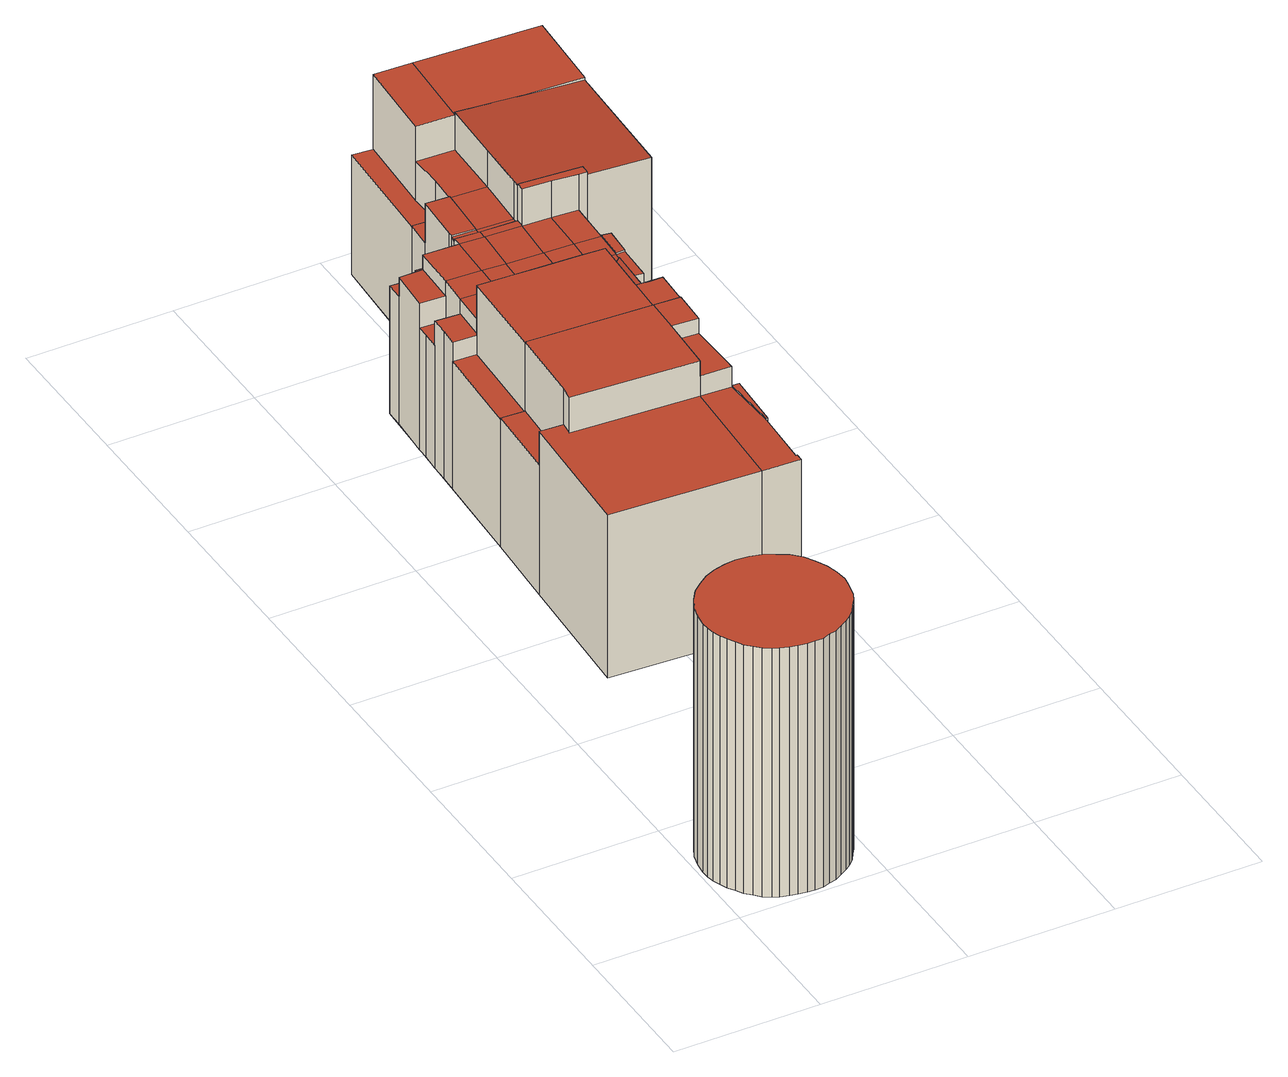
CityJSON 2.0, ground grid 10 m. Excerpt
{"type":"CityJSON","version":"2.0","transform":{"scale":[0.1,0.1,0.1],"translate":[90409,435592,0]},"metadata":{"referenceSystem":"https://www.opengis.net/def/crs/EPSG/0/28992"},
"CityObjects":{
"building1":{"type":"Building","attributes":{"TerrainHeight":2.58,"bron_tex":"UltraCAM-X 10cm juni 2008","voll_tex":"complete","bron_geo":"Lidar 15-30 punten - nov. 2008","status":"1"},"geometry":[{"type":"MultiSurface","lod":"2","boundaries":[[[0,1,2,3,4,5,6,7,8,9,10,11,12,13,14,15,16,17,18,19,20,21,22,23,24,25,26,27,28,29,30,31,32,33,34,35,36,37,38,39,40,41,42,43,44]],[[45,46,47,48,49,50,51,52,53,54,55,56,57,58,59,60,61,62,63,64,65,66,67,68,69,70,71,72,73,74,75,76,77,78,79,80,81,82,83,84,85,86,87,88,89]],[[0,44,46,45]],[[44,43,47,46]],[[43,42,48,47]],[[42,41,49,48]],[[41,40,50,49]],[[40,39,51,50]],[[39,38,52,51]],[[38,37,53,52]],[[37,36,54,53]],[[36,35,55,54]],[[35,34,56,55]],[[34,33,57,56]],[[33,32,58,57]],[[32,31,59,58]],[[31,30,60,59]],[[30,29,61,60]],[[29,28,62,61]],[[28,27,63,62]],[[27,26,64,63]],[[26,25,65,64]],[[25,24,66,65]],[[24,23,67,66]],[[23,22,68,67]],[[22,21,69,68]],[[21,20,70,69]],[[20,19,71,70]],[[19,18,72,71]],[[18,17,73,72]],[[17,16,74,73]],[[16,15,75,74]],[[15,14,76,75]],[[14,13,77,76]],[[13,12,78,77]],[[12,11,79,78]],[[11,10,80,79]],[[10,9,81,80]],[[9,8,82,81]],[[8,7,83,82]],[[7,6,84,83]],[[6,5,85,84]],[[5,4,86,85]],[[4,3,87,86]],[[3,2,88,87]],[[2,1,89,88]],[[1,0,45,89]]],"semantics":{"surfaces":[{"type":"RoofSurface"},{"type":"GroundSurface"},{"type":"WallSurface"}],"values":[0,1,2,2,2,2,2,2,2,2,2,2,2,2,2,2,2,2,2,2,2,2,2,2,2,2,2,2,2,2,2,2,2,2,2,2,2,2,2,2,2,2,2,2,2,2,2]}}]},
"building2":{"type":"Building","attributes":{"TerrainHeight":2.22,"bron_tex":"UltraCAM-X 10cm juni 2008","voll_tex":"complete","bron_geo":"Lidar 15-30 punten - nov. 2008","status":"1"},"geometry":[{"type":"MultiSurface","lod":"2","boundaries":[[[90,91,92,93,94,95]],[[96,97,98,99]],[[100,101,102,103,104,105]],[[106,107,108,109,110,111,112]],[[113,106,112,114,115,116]],[[117,118,119,120]],[[121,122,123,124]],[[92,125,126,93]],[[127,128,129,130,131,132,133,134,135]],[[121,124,127,136]],[[124,123,137,138]],[[90,95,115,114]],[[95,94,123,122]],[[94,93,139,140]],[[92,91,96,99]],[[91,90,114,112]],[[93,126,141,139]],[[126,125,100,105]],[[125,92,99,98]],[[98,97,101,100]],[[97,96,112,111]],[[105,104,142,143]],[[104,103,129,128]],[[103,102,144,129]],[[110,109,132,131]],[[109,108,133,132]],[[108,107,134,133]],[[107,106,145,134]],[[113,116,136,135]],[[116,115,122,121]],[[106,113,135,145]],[[117,120,102,101]],[[120,119,130,144]],[[119,118,131,130]],[[118,117,111,110]]],"semantics":{"surfaces":[{"type":"RoofSurface"},{"type":"GroundSurface"},{"type":"WallSurface"}],"values":[0,0,0,0,0,0,0,0,1,2,2,2,2,2,2,2,2,2,2,2,2,2,2,2,2,2,2,2,2,2,2,2,2,2,2]}}]},
"building3":{"type":"Building","attributes":{"TerrainHeight":2.32,"bron_tex":"UltraCAM-X 10cm juni 2008","voll_tex":"complete","bron_geo":"Lidar 15-30 punten - nov. 2008","status":"1"},"geometry":[{"type":"MultiSurface","lod":"2","boundaries":[[[146,147,148,149]],[[140,139,150,151,152]],[[153,154,155,156,157]],[[143,142,158,159]],[[160,161,162,163]],[[164,165,166,167]],[[168,169,170,171]],[[172,173,174,175]],[[176,177,178,179]],[[180,181,182,183,184,185]],[[186,187,188,189,190,191]],[[192,193,194,195]],[[196,168,171,197]],[[198,176,179,199]],[[193,200,164,194]],[[200,201,165,164]],[[202,203,204,205,206]],[[199,179,207,208]],[[208,207,209,210]],[[195,194,211,212]],[[194,164,167,211]],[[165,199,208,166]],[[201,198,199,165]],[[166,208,210,213]],[[211,167,214,215]],[[167,166,213,214]],[[214,213,216,217]],[[212,211,215,218]],[[215,214,217,219]],[[220,221,222,223]],[[224,225,226,227]],[[138,137,228,229]],[[230,231,232,233,234]],[[139,141,235,150]],[[236,237,238,239,240,241,242,243,244,245,128,127]],[[138,229,246,127]],[[140,152,228,137]],[[152,247,188,187]],[[247,248,193,192]],[[248,249,200,193]],[[249,250,201,200]],[[250,151,198,201]],[[151,150,196,197]],[[230,234,242,241]],[[234,233,243,242]],[[233,232,244,243]],[[232,231,245,244]],[[154,153,251,252]],[[153,157,253,251]],[[150,254,168,196]],[[254,235,169,168]],[[235,141,143,159]],[[158,142,128,255]],[[162,161,256,240]],[[171,170,176,257]],[[170,169,180,185]],[[172,175,207,179]],[[175,174,161,160]],[[174,173,258,256]],[[173,172,179,178]],[[178,177,259,258]],[[177,176,185,184]],[[184,183,241,259]],[[183,182,231,230]],[[182,181,255,245]],[[181,180,159,158]],[[186,191,260,246]],[[191,190,252,260]],[[190,189,155,154]],[[187,186,229,228]],[[192,195,189,188]],[[197,171,257,198]],[[202,206,226,225]],[[206,205,237,261]],[[205,204,238,237]],[[209,207,160,163]],[[195,212,156,155]],[[217,216,262,263]],[[212,218,222,221]],[[218,215,203,202]],[[215,219,204,203]],[[219,217,263,264]],[[220,223,265,253]],[[223,222,225,224]],[[221,220,157,156]],[[224,227,236,265]],[[227,226,261,236]],[[146,149,216,213]],[[149,148,266,267]],[[148,147,268,266]],[[269,146,213,210]],[[270,269,210,209]],[[147,270,163,162]]],"semantics":{"surfaces":[{"type":"RoofSurface"},{"type":"GroundSurface"},{"type":"WallSurface"}],"values":[0,0,0,0,0,0,0,0,0,0,0,0,0,0,0,0,0,0,0,0,0,0,0,0,0,0,0,0,0,0,0,0,0,0,1,2,2,2,2,2,2,2,2,2,2,2,2,2,2,2,2,2,2,2,2,2,2,2,2,2,2,2,2,2,2,2,2,2,2,2,2,2,2,2,2,2,2,2,2,2,2,2,2,2,2,2,2,2,2,2,2,2,2]}}]},
"building4":{"type":"Building","attributes":{"TerrainHeight":2.48,"bron_tex":"UltraCAM-X 10cm juni 2008","voll_tex":"complete","bron_geo":"Lidar 15-30 punten - nov. 2008","status":"1"},"geometry":[{"type":"MultiSurface","lod":"2","boundaries":[[[267,266,268,271,272,273]],[[274,275,276,277]],[[275,278,279,276]],[[280,281,282,283]],[[283,282,284,285,286]],[[264,263,280,287]],[[288,289,290,291,292]],[[263,262,281,280]],[[293,294,295,296,297]],[[298,299,300,301]],[[302,303,304,240,239,238,237,305]],[[283,286,300,299]],[[286,285,295,294]],[[264,287,237,238]],[[288,292,305,237]],[[292,291,306,305]],[[291,290,299,298]],[[290,289,280,283]],[[289,288,287,280]],[[293,297,302,307]],[[298,301,307,306]],[[301,300,294,293]],[[308,273,284,282]],[[309,308,282,281]],[[267,309,281,262]],[[273,310,275]],[[272,271,304,311]],[[271,268,240,304]],[[274,277,296,295]],[[275,274,285,284]],[[279,278,311,303]],[[278,310,272]]],"semantics":{"surfaces":[{"type":"RoofSurface"},{"type":"GroundSurface"},{"type":"WallSurface"}],"values":[0,0,0,0,0,0,0,0,0,0,1,2,2,2,2,2,2,2,2,2,2,2,2,2,2,2,2,2,2,2,2,2]}}]}
},
"vertices":[
[3,51,183],[3,45,183],[4,40,183],[6,35,183],[8,30,183],[11,25,183],[14,20,183],[18,16,183],[22,12,183],[27,9,183],[31,7,183],[37,5,183],[42,4,183],[48,3,183],[53,3,183],[59,3,183],[64,5,183],[69,6,183],[74,9,183],[79,12,183],[83,15,183],[87,19,183],[90,24,183],[93,28,183],[96,34,183],[97,39,183],[98,44,183],[99,50,183],[98,58,183],[96,66,183],[92,74,183],[88,81,183],[82,87,183],[75,91,183],[68,95,183],[60,97,183],[51,98,183],[43,97,183],[35,95,183],[28,92,183],[21,87,183],[15,82,183],[10,75,183],[6,67,183],[4,59,183],[3,51,0],[4,59,0],[6,67,0],[10,75,0],[15,82,0],[21,87,0],[28,92,0],[35,95,0],[43,97,0],[51,98,0],[60,97,0],[68,95,0],[75,91,0],[82,87,0],[88,81,0],[92,74,0],[96,66,0],[98,58,0],[99,50,0],[98,44,0],[97,39,0],[96,34,0],[93,28,0],[90,24,0],[87,19,0],[83,15,0],[79,12,0],[74,9,0],[69,6,0],[64,5,0],[59,3,0],[53,3,0],[48,3,0],[42,4,0],[37,5,0],[31,7,0],[27,9,0],[22,12,0],[18,16,0],[14,20,0],[11,25,0],[8,30,0],[6,35,0],[4,40,0],[3,45,0],
[68,334,146],[154,329,146],[156,368,146],[157,392,146],[72,396,146],[69,343,146],[154,329,135],[175,328,135],[174,367,135],[156,368,135],[174,367,101],[175,328,101],[180,328,101],[180,332,101],[184,390,101],[175,391,101],[150,245,120],[176,244,120],[176,249,120],[175,249,120],[177,289,120],[175,328,120],[154,329,120],[48,250,120],[68,334,120],[69,343,120],[53,344,120],[175,328,121],[177,289,121],[178,289,121],[180,328,121],[53,344,95],[69,343,95],[72,396,95],[56,397,95],[174,367,146],[175,391,146],[56,397,0],[184,390,0],[180,332,0],[178,289,0],[177,289,0],[175,249,0],[176,249,0],[176,244,0],[48,250,0],[53,344,0],[72,396,94],[56,397,94],[157,392,145],[72,396,145],[175,391,145],[184,390,100],[175,391,100],[180,328,0],[150,245,0],
[145,532,146],[188,530,145],[188,536,145],[145,538,146],[158,416,145],[160,457,145],[75,461,145],[61,498,90],[60,486,90],[77,485,90],[78,505,90],[61,506,90],[185,414,100],[176,415,100],[181,500,105],[187,499,105],[188,530,105],[182,530,105],[117,483,119],[142,482,119],[143,502,119],[118,503,119],[167,415,136],[176,415,121],[178,456,121],[169,456,136],[180,480,120],[186,480,120],[187,499,120],[181,500,120],[178,456,119],[185,455,119],[186,480,119],[180,480,119],[176,415,110],[185,414,110],[186,433,110],[185,453,110],[185,455,110],[178,456,110],[59,462,108],[75,461,108],[76,461,108],[77,485,108],[60,486,108],[60,474,108],[76,461,119],[99,460,119],[101,484,119],[77,485,119],[158,416,121],[160,457,121],[160,457,119],[162,481,119],[116,459,119],[141,458,119],[79,535,100],[103,534,100],[103,540,100],[104,545,100],[80,546,100],[181,500,119],[163,501,119],[182,530,119],[164,531,119],[102,504,119],[78,505,119],[145,532,119],[120,533,119],[103,534,119],[145,538,119],[120,539,119],[79,535,119],[103,540,119],[61,506,108],[78,505,108],[79,535,108],[63,535,108],[63,535,94],[79,535,94],[80,546,94],[63,547,94],[75,461,94],[59,462,94],[185,453,31],[186,433,31],[217,431,31],[219,441,31],[220,451,31],[176,415,145],[63,547,0],[104,545,0],[103,540,0],[188,536,0],[188,530,0],[185,453,0],[220,451,0],[219,441,0],[217,431,0],[186,433,0],[59,462,0],[76,461,145],[99,460,145],[116,459,145],[141,458,145],[61,498,0],[60,486,0],[61,506,0],[167,415,145],[185,414,0],[187,499,0],[169,456,119],[186,480,0],[185,455,0],[60,474,0],[80,546,0],[145,538,117],[120,539,117],[103,540,117],[63,535,0],[188,536,143],[145,538,145],[188,530,143],[164,531,146],[182,530,145],
[231,529,141],[234,617,141],[148,621,145],[122,622,143],[148,621,143],[151,679,143],[125,680,143],[234,617,143],[237,675,143],[120,544,117],[145,543,117],[147,579,117],[122,580,117],[148,621,117],[122,622,117],[123,599,117],[104,545,117],[104,545,118],[120,544,118],[122,580,118],[106,581,118],[104,548,118],[107,600,88],[123,599,88],[122,622,88],[125,680,88],[111,681,88],[106,581,89],[122,580,89],[123,599,89],[107,600,89],[111,681,0],[237,675,0],[231,529,0],[104,548,0],[106,581,0],[107,600,0],[147,579,145],[145,543,145],[186,619,143],[234,617,0]
]}
